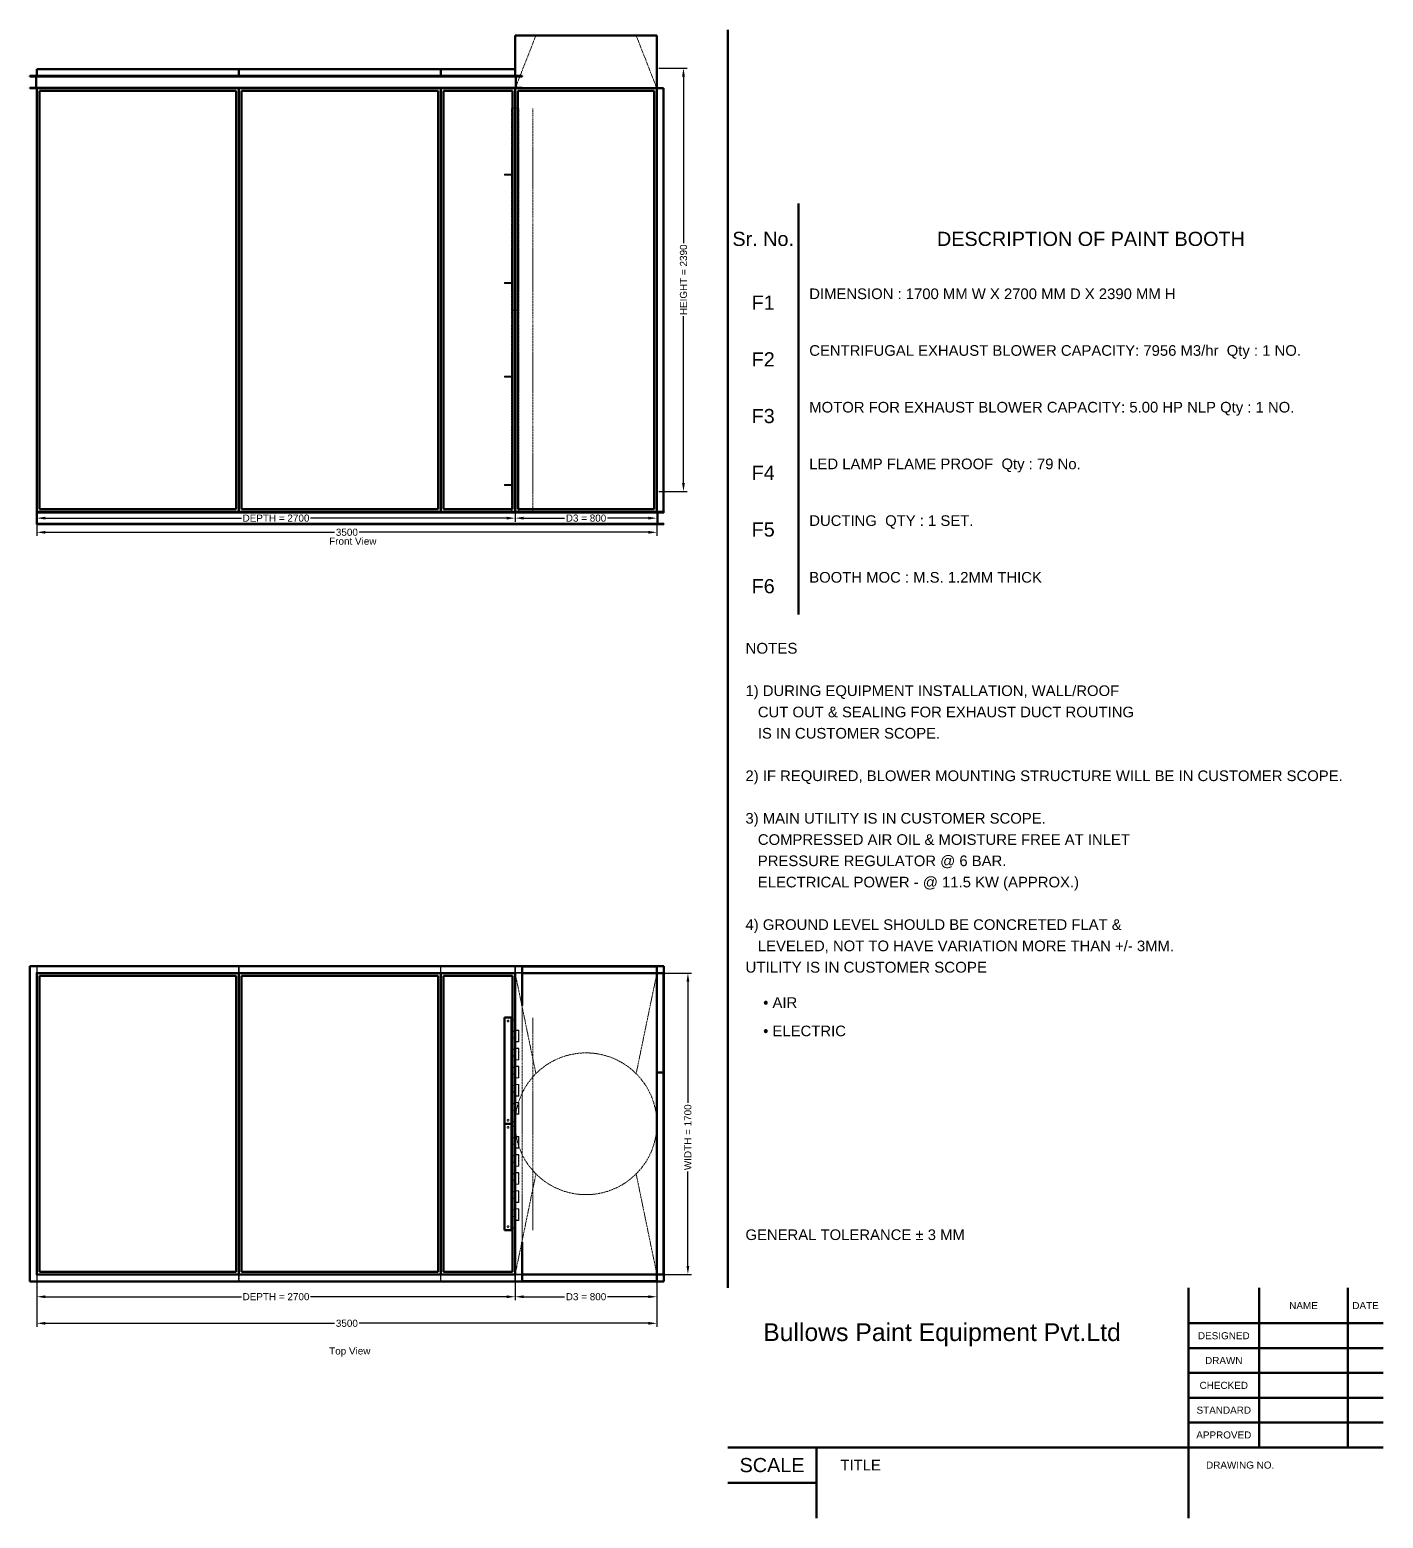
# Model space of a CAD drawing. Header units: millimetres. Extents: x 589 to 12190, y 300 to 8700.
# Drawn here: x 4550 to 12190, y 300 to 8700 of the extents above; entities that cross this region are included whole.
import ezdxf
from ezdxf.enums import TextEntityAlignment as Align

# ---------------------------------------------------------------- set-up
doc = ezdxf.new("R2010")
doc.units = ezdxf.units.MM
doc.linetypes.add('Hidden', pattern=[15, 5, -3, 5, -2])
for name, color, linetype, lineweight in [('Default', 7, 'Continuous', 50), ('Edges', 7, 'Hidden', 15), ('HiddenEdges', 2, 'Hidden', 15), ('HiddenSilhouettes', 2, 'Hidden', 15), ('HiddenWires', 7, 'Hidden', 15), ('Silhouettes', 7, 'Continuous', 50), ('Wires', 7, 'Hidden', 15)]:
    doc.layers.add(name, color=color, linetype=linetype, lineweight=lineweight)
doc.layers.add('Dimension', color=7, linetype='Continuous', lineweight=50, true_color=0x6495ed)
doc.styles.add('Default', font='arial.ttf')
doc.dimstyles.get("Standard").update_dxf_attribs({"dimtxt": 0.18, "dimasz": 0.18, "dimexe": 0.18, "dimexo": 0.0625, "dimgap": 0.09, "dimtad": 0, "dimtih": 1, "dimtoh": 1, "dimdec": 4, "dimzin": 0, "dimdsep": 46, "dimtxsty": 'Standard', "dimcen": 0.09, "dimadec": 0, "dimazin": 0, "dimtfac": 1, "dimtdec": 4, "dimtofl": 0, "dimtmove": 0, "dimatfit": 3, "dimfxl": 1, "dimtolj": 1, "dimtzin": 0, "dimarcsym": 0})

# ---------------------------------------------------------------- blocks, each defined once
blk = doc.blocks.new('Top')
at = {"layer": 'Edges'}
for points in [[(987.7, 667.5), (1067.2, 282.8)], [(1632.8, -282.8), (1750, -850)]]:
    blk.add_lwpolyline(points, dxfattribs=at)
for points in [[(1632.8, 282.8, 0), (1750, 850, 0)], [(987.7, -667.5, 0), (1067.2, -282.8, 0)]]:
    blk.add_polyline3d(points, dxfattribs=at)
for start, end in [(45, 135), (135, 224.99999), (315.00001, 45), (224.99999, 315.00001)]:
    blk.add_arc((1350, 0), 400, start, end, dxfattribs=at)
at = {"layer": 'HiddenEdges'}
for points in [[(950, 850), (987.7, 667.5)], [(950, -850), (987.7, -667.5)]]:
    blk.add_lwpolyline(points, dxfattribs=at)
for points in [[(-1753, 853, 0), (953, 853, 0)], [(-1753, -853, 0), (-1753, 853, 0)], [(-1750, 853, 0), (1753, 853, 0)], [(-1748.8, 850, 0), (-1748.8, 886.8, 0)], [(-1748.8, 886.8, 0), (-611.2, 886.8, 0)], [(-1748.8, -848.8, 0), (-1748.8, 848.8, 0)], [(-1748.8, 848.8, 0), (-611.2, 848.8, 0)], [(-1735, 886.8, 0), (-1735, 888, 0)], [(-625, 886.8, 0), (-625, 888, 0)], [(-611.2, 850, 0), (-611.2, 886.8, 0)], [(-611.2, -848.8, 0), (-611.2, 848.8, 0)], [(-608.8, 886.8, 0), (528.8, 886.8, 0)], [(-608.8, 850, 0), (-608.8, 886.8, 0)], [(-608.8, -848.8, 0), (-608.8, 848.8, 0)], [(-608.8, 848.8, 0), (528.8, 848.8, 0)], [(-595, 886.8, 0), (-595, 888, 0)], [(515, 886.8, 0), (515, 888, 0)], [(528.8, 850, 0), (528.8, 886.8, 0)], [(528.8, -848.8, 0), (528.8, 848.8, 0)], [(531.2, 886.8, 0), (948.8, 886.8, 0)], [(531.2, 850, 0), (531.2, 886.8, 0)], [(531.2, -848.8, 0), (531.2, 848.8, 0)], [(531.2, 848.8, 0), (948.8, 848.8, 0)], [(545, 886.8, 0), (545, 888, 0)], [(935, 886.8, 0), (935, 888, 0)], [(948.8, 850, 0), (948.8, 886.8, 0)], [(948.8, -848.8, 0), (948.8, 848.8, 0)], [(951.2, 850, 0), (951.2, 886.8, 0)], [(951.2, 886.8, 0), (1748.8, 886.8, 0)], [(953, -853, 0), (953, 853, 0)], [(965, 886.8, 0), (965, 888, 0)], [(1735, 886.8, 0), (1735, 888, 0)], [(1748.8, 850, 0), (1748.8, 886.8, 0)], [(1751.2, 291.2, 0), (1751.2, 848.8, 0)], [(1751.2, 848.8, 0), (1786.8, 848.8, 0)], [(1753, -853, 0), (1753, 853, 0)], [(1750, 813.2, 0), (1751.2, 813.2, 0)], [(1750, 326.8, 0), (1751.2, 326.8, 0)], [(1750, 253.2, 0), (1751.2, 253.2, 0)], [(1751.2, 291.2, 0), (1786.8, 291.2, 0)], [(1751.2, 288.8, 0), (1786.8, 288.8, 0)], [(1751.2, -848.8, 0), (1751.2, 288.8, 0)], [(1750, -813.2, 0), (1751.2, -813.2, 0)], [(-1753, -853, 0), (953, -853, 0)], [(-1750, -853, 0), (1753, -853, 0)], [(-1748.8, -848.8, 0), (-611.2, -848.8, 0)], [(-1748.8, -886.8, 0), (-1748.8, -850, 0)], [(-1748.8, -886.8, 0), (-611.2, -886.8, 0)], [(-1735, -888, 0), (-1735, -886.8, 0)], [(-625, -888, 0), (-625, -886.8, 0)], [(-611.2, -886.8, 0), (-611.2, -850, 0)], [(-608.8, -848.8, 0), (528.8, -848.8, 0)], [(-608.8, -886.8, 0), (-608.8, -850, 0)], [(-608.8, -886.8, 0), (528.8, -886.8, 0)], [(-595, -888, 0), (-595, -886.8, 0)], [(515, -888, 0), (515, -886.8, 0)], [(528.8, -886.8, 0), (528.8, -850, 0)], [(531.2, -848.8, 0), (948.8, -848.8, 0)], [(531.2, -886.8, 0), (531.2, -850, 0)], [(531.2, -886.8, 0), (948.8, -886.8, 0)], [(545, -888, 0), (545, -886.8, 0)], [(935, -888, 0), (935, -886.8, 0)], [(948.8, -886.8, 0), (948.8, -850, 0)], [(951.2, -886.8, 0), (951.2, -850, 0)], [(951.2, -886.8, 0), (1748.8, -886.8, 0)], [(965, -888, 0), (965, -886.8, 0)], [(1735, -888, 0), (1735, -886.8, 0)], [(1748.8, -886.8, 0), (1748.8, -850, 0)], [(1751.2, -848.8, 0), (1786.8, -848.8, 0)]]:
    blk.add_polyline3d(points, dxfattribs=at)
at = {"layer": 'HiddenSilhouettes'}
for points in [[(-1750, 850, 0), (-1750, 890, 0)], [(-1750, 850, 0), (-1750, 888, 0)], [(-1750, 888, 0), (-610, 888, 0)], [(-1750, 851.2, 0), (-610, 851.2, 0)], [(-610, 850, 0), (-610, 888, 0)], [(-610, 888, 0), (530, 888, 0)], [(-610, 851.2, 0), (530, 851.2, 0)], [(530, 888, 0), (950, 888, 0)], [(530, 850, 0), (530, 888, 0)], [(530, 851.2, 0), (950, 851.2, 0)], [(895, 850, 0), (1342.5, 850, 0)], [(950, 850, 0), (950, 888, 0)], [(950, 888, 0), (990, 888, 0)], [(950, 851.2, 0), (1750, 851.2, 0)], [(950, 850, 0), (990, 850, 0)], [(990, -667.5, 0), (990, 667.5, 0)], [(935, 587.5, 0), (950, 587.5, 0)], [(935, 586.3, 0), (950, 586.3, 0)], [(935, 522.7, 0), (950, 522.7, 0)], [(935, 521.5, 0), (950, 521.5, 0)], [(950, 528.5, 0), (970, 528.5, 0)], [(950, 527.3, 0), (968.8, 527.3, 0)], [(968.8, 463.7, 0), (968.8, 527.3, 0)], [(970, 462.5, 0), (970, 528.5, 0)], [(935, 485.5, 0), (950, 485.5, 0)], [(935, 484.3, 0), (950, 484.3, 0)], [(935, 420.7, 0), (950, 420.7, 0)], [(950, 463.7, 0), (968.8, 463.7, 0)], [(950, 462.5, 0), (970, 462.5, 0)], [(950, 426.5, 0), (970, 426.5, 0)], [(950, 425.3, 0), (968.8, 425.3, 0)], [(968.8, 361.7, 0), (968.8, 425.3, 0)], [(970, 360.5, 0), (970, 426.5, 0)], [(935, 419.5, 0), (950, 419.5, 0)], [(935, 383.5, 0), (950, 383.5, 0)], [(935, 382.3, 0), (950, 382.3, 0)], [(950, 361.7, 0), (968.8, 361.7, 0)], [(950, 360.5, 0), (970, 360.5, 0)], [(935, 318.7, 0), (950, 318.7, 0)], [(935, 317.5, 0), (950, 317.5, 0)], [(935, 281.5, 0), (950, 281.5, 0)], [(935, 280.3, 0), (950, 280.3, 0)], [(950, 324.5, 0), (970, 324.5, 0)], [(950, 323.3, 0), (968.8, 323.3, 0)], [(950, 259.7, 0), (968.8, 259.7, 0)], [(950, 258.5, 0), (970, 258.5, 0)], [(968.8, 259.7, 0), (968.8, 323.3, 0)], [(970, 258.5, 0), (970, 324.5, 0)], [(935, 216.7, 0), (950, 216.7, 0)], [(935, 215.5, 0), (950, 215.5, 0)], [(935, 179.5, 0), (950, 179.5, 0)], [(935, 178.3, 0), (950, 178.3, 0)], [(950, 222.5, 0), (970, 222.5, 0)], [(950, 221.3, 0), (968.8, 221.3, 0)], [(968.8, 157.7, 0), (968.8, 221.3, 0)], [(970, 156.5, 0), (970, 222.5, 0)], [(935, 114.7, 0), (950, 114.7, 0)], [(935, 113.5, 0), (950, 113.5, 0)], [(950, 157.7, 0), (968.8, 157.7, 0)], [(950, 156.5, 0), (970, 156.5, 0)], [(950, 120.5, 0), (970, 120.5, 0)], [(950, 119.3, 0), (968.8, 119.3, 0)], [(968.8, 55.7, 0), (968.8, 119.3, 0)], [(970, 54.5, 0), (970, 120.5, 0)], [(935, 77.5, 0), (950, 77.5, 0)], [(935, 76.3, 0), (950, 76.3, 0)], [(935, 12.7, 0), (950, 12.7, 0)], [(935, 11.5, 0), (950, 11.5, 0)], [(950, 55.7, 0), (968.8, 55.7, 0)], [(950, 54.5, 0), (970, 54.5, 0)], [(935, -12.5, 0), (950, -12.5, 0)], [(935, -13.7, 0), (950, -13.7, 0)], [(935, -77.3, 0), (950, -77.3, 0)], [(935, -78.5, 0), (950, -78.5, 0)], [(950, -71.5, 0), (970, -71.5, 0)], [(950, -72.7, 0), (968.8, -72.7, 0)], [(968.8, -136.3, 0), (968.8, -72.7, 0)], [(970, -137.5, 0), (970, -71.5, 0)], [(935, -114.5, 0), (950, -114.5, 0)], [(935, -115.7, 0), (950, -115.7, 0)], [(950, -136.3, 0), (968.8, -136.3, 0)], [(950, -137.5, 0), (970, -137.5, 0)], [(935, -179.3, 0), (950, -179.3, 0)], [(935, -180.5, 0), (950, -180.5, 0)], [(935, -216.5, 0), (950, -216.5, 0)], [(935, -217.7, 0), (950, -217.7, 0)], [(950, -173.5, 0), (970, -173.5, 0)], [(950, -174.7, 0), (968.8, -174.7, 0)], [(950, -238.3, 0), (968.8, -238.3, 0)], [(950, -239.5, 0), (970, -239.5, 0)], [(968.8, -238.3, 0), (968.8, -174.7, 0)], [(970, -239.5, 0), (970, -173.5, 0)], [(935, -281.3, 0), (950, -281.3, 0)], [(935, -282.5, 0), (950, -282.5, 0)], [(935, -318.5, 0), (950, -318.5, 0)], [(935, -319.7, 0), (950, -319.7, 0)], [(950, -275.5, 0), (970, -275.5, 0)], [(950, -276.7, 0), (968.8, -276.7, 0)], [(968.8, -340.3, 0), (968.8, -276.7, 0)], [(970, -341.5, 0), (970, -275.5, 0)], [(935, -383.3, 0), (950, -383.3, 0)], [(935, -384.5, 0), (950, -384.5, 0)], [(950, -340.3, 0), (968.8, -340.3, 0)], [(950, -341.5, 0), (970, -341.5, 0)], [(950, -377.5, 0), (970, -377.5, 0)], [(950, -378.7, 0), (968.8, -378.7, 0)], [(968.8, -442.3, 0), (968.8, -378.7, 0)], [(970, -443.5, 0), (970, -377.5, 0)], [(935, -420.5, 0), (950, -420.5, 0)], [(935, -421.7, 0), (950, -421.7, 0)], [(935, -485.3, 0), (950, -485.3, 0)], [(935, -486.5, 0), (950, -486.5, 0)], [(950, -442.3, 0), (968.8, -442.3, 0)], [(950, -443.5, 0), (970, -443.5, 0)], [(950, -479.5, 0), (970, -479.5, 0)], [(950, -480.7, 0), (968.8, -480.7, 0)], [(968.8, -544.3, 0), (968.8, -480.7, 0)], [(970, -545.5, 0), (970, -479.5, 0)], [(935, -522.5, 0), (950, -522.5, 0)], [(935, -523.7, 0), (950, -523.7, 0)], [(935, -587.3, 0), (950, -587.3, 0)], [(950, -544.3, 0), (968.8, -544.3, 0)], [(950, -545.5, 0), (970, -545.5, 0)], [(935, -588.5, 0), (950, -588.5, 0)], [(-1750, -848.8, 0), (-610, -848.8, 0)], [(-1750, -888, 0), (-1750, -850, 0)], [(-1750, -850, 0), (895, -850, 0)], [(-1750, -890, 0), (-1750, -850, 0)], [(-1750, -888, 0), (-610, -888, 0)], [(-610, -848.8, 0), (530, -848.8, 0)], [(-610, -888, 0), (-610, -850, 0)], [(-610, -888, 0), (530, -888, 0)], [(530, -848.8, 0), (950, -848.8, 0)], [(530, -888, 0), (530, -850, 0)], [(530, -888, 0), (950, -888, 0)], [(895, -850, 0), (1342.5, -850, 0)], [(895, -890, 0), (990, -890, 0)], [(950, -848.8, 0), (1750, -848.8, 0)], [(950, -850, 0), (990, -850, 0)], [(950, -888, 0), (950, -850, 0)], [(950, -888, 0), (990, -888, 0)]]:
    blk.add_polyline3d(points, dxfattribs=at)
at = {"layer": 'HiddenWires'}
for points in [[(1050, 0, 0), (1050, 600, 0)], [(1750, 222.5, 0), (1750, 445, 0)], [(1050, -600, 0), (1050, 0, 0)]]:
    blk.add_polyline3d(points, dxfattribs=at)
at = {"layer": 'Silhouettes'}
for points in [[(-1790, -890, 0), (-1790, 890, 0)], [(-1790, 890, 0), (990, 890, 0)], [(-1750, -850, 0), (-1750, 850, 0)], [(-1750, 850, 0), (-610, 850, 0)], [(-1750, 850, 0), (895, 850, 0)], [(-610, -850, 0), (-610, 850, 0)], [(-610, 850, 0), (530, 850, 0)], [(530, -850, 0), (530, 850, 0)], [(530, 850, 0), (950, 850, 0)], [(895, 890, 0), (1790, 890, 0)], [(950, -850, 0), (950, 850, 0)], [(990, 667.5, 0), (990, 890, 0)], [(990, 888, 0), (1750, 888, 0)], [(990, 850, 0), (1750, 850, 0)], [(1750, 850, 0), (1750, 888, 0)], [(1750, 850, 0), (1786.8, 850, 0)], [(1750, 290, 0), (1750, 850, 0)], [(1786.8, 290, 0), (1786.8, 850, 0)], [(1790, -890, 0), (1790, 890, 0)], [(-1735, -835, 0), (-1735, 835, 0)], [(-1735, 835, 0), (-625, 835, 0)], [(-625, -835, 0), (-625, 835, 0)], [(-595, -835, 0), (-595, 835, 0)], [(-595, 835, 0), (515, 835, 0)], [(515, -835, 0), (515, 835, 0)], [(545, -835, 0), (545, 835, 0)], [(545, 835, 0), (935, 835, 0)], [(935, -835, 0), (935, 835, 0)], [(890, 0, 0), (890, 600, 0)], [(890, 600, 0), (930, 600, 0)], [(930, 278.1, 0), (930, 600, 0)], [(930, 521.5, 0), (930, 587.5, 0)], [(930, 587.5, 0), (935, 587.5, 0)], [(930, 521.5, 0), (935, 521.5, 0)], [(931.2, 522.7, 0), (931.2, 586.3, 0)], [(931.2, 586.3, 0), (935, 586.3, 0)], [(931.2, 522.7, 0), (935, 522.7, 0)], [(930, 419.5, 0), (930, 485.5, 0)], [(930, 485.5, 0), (935, 485.5, 0)], [(931.2, 420.7, 0), (931.2, 484.3, 0)], [(931.2, 484.3, 0), (935, 484.3, 0)], [(931.2, 420.7, 0), (935, 420.7, 0)], [(930, 419.5, 0), (935, 419.5, 0)], [(930, 317.5, 0), (930, 383.5, 0)], [(930, 383.5, 0), (935, 383.5, 0)], [(931.2, 318.7, 0), (931.2, 382.3, 0)], [(931.2, 382.3, 0), (935, 382.3, 0)], [(930, 317.5, 0), (935, 317.5, 0)], [(930, 215.5, 0), (930, 281.5, 0)], [(930, 281.5, 0), (935, 281.5, 0)], [(931.2, 318.7, 0), (935, 318.7, 0)], [(931.2, 216.7, 0), (931.2, 280.3, 0)], [(931.2, 280.3, 0), (935, 280.3, 0)], [(1750, -850, 0), (1750, 290, 0)], [(1750, 290, 0), (1786.8, 290, 0)], [(1786.8, -850, 0), (1786.8, 290, 0)], [(930, 0, 0), (930, 222.5, 0)], [(930, 215.5, 0), (935, 215.5, 0)], [(930, 113.5, 0), (930, 179.5, 0)], [(930, 179.5, 0), (935, 179.5, 0)], [(931.2, 216.7, 0), (935, 216.7, 0)], [(931.2, 114.7, 0), (931.2, 178.3, 0)], [(931.2, 178.3, 0), (935, 178.3, 0)], [(930, 113.5, 0), (935, 113.5, 0)], [(931.2, 114.7, 0), (935, 114.7, 0)], [(890, -600, 0), (890, 0, 0)], [(890, 0, 0), (930, 0, 0)], [(930, 11.5, 0), (930, 77.5, 0)], [(930, 77.5, 0), (935, 77.5, 0)], [(930, 11.5, 0), (935, 11.5, 0)], [(930, -222.5, 0), (930, 0, 0)], [(931.2, 12.7, 0), (931.2, 76.3, 0)], [(931.2, 76.3, 0), (935, 76.3, 0)], [(931.2, 12.7, 0), (935, 12.7, 0)], [(930, -78.5, 0), (930, -12.5, 0)], [(930, -12.5, 0), (935, -12.5, 0)], [(930, -78.5, 0), (935, -78.5, 0)], [(931.2, -77.3, 0), (931.2, -13.7, 0)], [(931.2, -13.7, 0), (935, -13.7, 0)], [(931.2, -77.3, 0), (935, -77.3, 0)], [(930, -180.5, 0), (930, -114.5, 0)], [(930, -114.5, 0), (935, -114.5, 0)], [(931.2, -179.3, 0), (931.2, -115.7, 0)], [(931.2, -115.7, 0), (935, -115.7, 0)], [(930, -180.5, 0), (935, -180.5, 0)], [(930, -282.5, 0), (930, -216.5, 0)], [(930, -216.5, 0), (935, -216.5, 0)], [(931.2, -179.3, 0), (935, -179.3, 0)], [(931.2, -281.3, 0), (931.2, -217.7, 0)], [(931.2, -217.7, 0), (935, -217.7, 0)], [(930, -600, 0), (930, -278.1, 0)], [(930, -282.5, 0), (935, -282.5, 0)], [(930, -384.5, 0), (930, -318.5, 0)], [(930, -318.5, 0), (935, -318.5, 0)], [(931.2, -281.3, 0), (935, -281.3, 0)], [(931.2, -383.3, 0), (931.2, -319.7, 0)], [(931.2, -319.7, 0), (935, -319.7, 0)], [(930, -384.5, 0), (935, -384.5, 0)], [(931.2, -383.3, 0), (935, -383.3, 0)], [(930, -486.5, 0), (930, -420.5, 0)], [(930, -420.5, 0), (935, -420.5, 0)], [(930, -486.5, 0), (935, -486.5, 0)], [(931.2, -485.3, 0), (931.2, -421.7, 0)], [(931.2, -421.7, 0), (935, -421.7, 0)], [(931.2, -485.3, 0), (935, -485.3, 0)], [(930, -588.5, 0), (930, -522.5, 0)], [(930, -522.5, 0), (935, -522.5, 0)], [(931.2, -587.3, 0), (931.2, -523.7, 0)], [(931.2, -523.7, 0), (935, -523.7, 0)], [(931.2, -587.3, 0), (935, -587.3, 0)], [(890, -600, 0), (930, -600, 0)], [(930, -588.5, 0), (935, -588.5, 0)], [(990, -890, 0), (990, -667.5, 0)], [(-1735, -835, 0), (-625, -835, 0)], [(-595, -835, 0), (515, -835, 0)], [(545, -835, 0), (935, -835, 0)], [(-1790, -890, 0), (990, -890, 0)], [(-1750, -850, 0), (-610, -850, 0)], [(-610, -850, 0), (530, -850, 0)], [(530, -850, 0), (950, -850, 0)], [(990, -850, 0), (1750, -850, 0)], [(990, -888, 0), (1750, -888, 0)], [(990, -890, 0), (1790, -890, 0)], [(1750, -888, 0), (1750, -850, 0)], [(1750, -850, 0), (1786.8, -850, 0)]]:
    blk.add_polyline3d(points, dxfattribs=at)
for points in [[(-1750, 890, 0)], [(1342.5, 850, 0)], [(1750, 851.2, 0)], [(930, 55.6, 0)], [(930, -166.9, 0)]]:
    blk.add_polyline3d(points, close=True, dxfattribs=at)
at = {"layer": 'Wires'}
for centre in [(910, 580), (910, 20), (910, -20), (910, -580)]:
    blk.add_circle(centre, 5, dxfattribs=at)
blk = doc.blocks.new('Front')
at = {"layer": 'Edges'}
for points in [[(977.8, 1150.6), (1067.2, 1379.4)], [(953, 1087.1), (976.6, 1147.6)]]:
    blk.add_lwpolyline(points, dxfattribs=at)
blk.add_polyline3d([(1632.8, 1379.4, 0), (1749.5, 1080.6, 0)], dxfattribs=at)
at = {"layer": 'HiddenEdges'}
for points in [[(976.6, 1147.6), (977.8, 1150.6)], [(950, 1079.4), (953, 1087.1)]]:
    blk.add_lwpolyline(points, dxfattribs=at)
for points in [[(-1748.8, 1150.6, 0), (-1748.8, 1187.4, 0)], [(-1748.8, 1187.4, 0), (-611.2, 1187.4, 0)], [(-1735, 1187.4, 0), (-1735, 1188.6, 0)], [(-625, 1187.4, 0), (-625, 1188.6, 0)], [(-611.2, 1150.6, 0), (-611.2, 1187.4, 0)], [(-608.8, 1150.6, 0), (-608.8, 1187.4, 0)], [(-608.8, 1187.4, 0), (528.8, 1187.4, 0)], [(-595, 1187.4, 0), (-595, 1188.6, 0)], [(515, 1187.4, 0), (515, 1188.6, 0)], [(528.8, 1150.6, 0), (528.8, 1187.4, 0)], [(531.2, 1150.6, 0), (531.2, 1187.4, 0)], [(531.2, 1187.4, 0), (948.8, 1187.4, 0)], [(545, 1187.4, 0), (545, 1188.6, 0)], [(935, 1187.4, 0), (935, 1188.6, 0)], [(948.8, 1150.6, 0), (948.8, 1187.4, 0)], [(-1750, 1080.6, 0), (-1750, 1150.6, 0)], [(950, 1080.6, 0), (950, 1150.6, 0)], [(-1748.8, -1308.2, 0), (-1748.8, 1079.4, 0)], [(-1748.8, 1079.4, 0), (-611.2, 1079.4, 0)], [(-611.2, -1308.2, 0), (-611.2, 1079.4, 0)], [(-608.8, -1308.2, 0), (-608.8, 1079.4, 0)], [(-608.8, 1079.4, 0), (528.8, 1079.4, 0)], [(528.8, -1308.2, 0), (528.8, 1079.4, 0)], [(531.2, 1079.4, 0), (948.8, 1079.4, 0)], [(531.2, -1308.2, 0), (531.2, 1079.4, 0)], [(948.8, -1308.2, 0), (948.8, 1079.4, 0)], [(951.2, -1308.2, 0), (951.2, 1079.4, 0)], [(951.2, 1079.4, 0), (1748.8, 1079.4, 0)], [(1748.8, -1308.2, 0), (1748.8, 1079.4, 0)], [(1749.5, 1080.6, 0), (1750, 1079.4, 0)], [(1750, 1043.8, 0), (1751.2, 1043.8, 0)], [(1751.2, 1079.4, 0), (1786.8, 1079.4, 0)], [(1751.2, -1308.2, 0), (1751.2, 1079.4, 0)], [(930, -170.6, 0), (930, 969.4, 0)], [(970, -170.6, 0), (970, 969.4, 0)], [(930, -1310.6, 0), (930, -170.6, 0)], [(970, -1310.6, 0), (970, -170.6, 0)], [(-1750, -1379.4, 0), (-1750, -1309.4, 0)], [(-1748.8, -1308.2, 0), (-611.2, -1308.2, 0)], [(-608.8, -1308.2, 0), (528.8, -1308.2, 0)], [(531.2, -1308.2, 0), (948.8, -1308.2, 0)], [(951.2, -1308.2, 0), (1748.8, -1308.2, 0)], [(1750, -1272.6, 0), (1751.2, -1272.6, 0)], [(1750, -1379.4, 0), (1750, -1309.4, 0)], [(1751.2, -1308.2, 0), (1786.8, -1308.2, 0)]]:
    blk.add_polyline3d(points, dxfattribs=at)
at = {"layer": 'HiddenSilhouettes'}
for points in [[(950, 1079.4), (950.1, 1150.6)], [(1750, 1080.6), (1750, 1079.4)]]:
    blk.add_lwpolyline(points, dxfattribs=at)
for points in [[(-1753, 1147.6, 0)], [(953, 1147.6, 0)], [(-1750, 1080.6, 0)], [(-610, 1080.6, 0)], [(530, 1080.6, 0)], [(950, 1080.6, 0)], [(1753, -1312.4, 0)]]:
    blk.add_polyline3d(points, close=True, dxfattribs=at)
for points in [[(-1750, 1079.4, 0), (-610, 1079.4, 0)], [(-610, 1079.4, 0), (530, 1079.4, 0)], [(530, 1079.4, 0), (950, 1079.4, 0)], [(950, 1080.6, 0), (990, 1080.6, 0)], [(950, 1079.4, 0), (1750, 1079.4, 0)], [(930, 969.4, 0), (950, 969.4, 0)], [(931.2, -170.6, 0), (931.2, 969.4, 0)], [(950, 969.4, 0), (970, 969.4, 0)], [(968.8, -170.6, 0), (968.8, 969.4, 0)], [(890, 591.4, 0), (890, 596.4, 0)], [(890, 596.4, 0), (930, 596.4, 0)], [(890, 591.4, 0), (930, 591.4, 0)], [(930, 591.4, 0), (930, 596.4, 0)], [(-1750, -1310.6, 0), (-1750, 0, 0)], [(890, -20.6, 0), (890, -15.6, 0)], [(890, -15.6, 0), (930, -15.6, 0)], [(890, -20.6, 0), (930, -20.6, 0)], [(905, -20.6, 0), (905, -15.6, 0)], [(915, -20.6, 0), (915, -15.6, 0)], [(930, -20.6, 0), (930, -15.6, 0)], [(930, -170.6, 0), (950, -170.6, 0)], [(931.2, -1310.6, 0), (931.2, -170.6, 0)], [(950, -170.6, 0), (970, -170.6, 0)], [(968.8, -1310.6, 0), (968.8, -170.6, 0)], [(890, -548.6, 0), (890, -543.6, 0)], [(890, -543.6, 0), (930, -543.6, 0)], [(890, -548.6, 0), (930, -548.6, 0)], [(930, -548.6, 0), (930, -543.6, 0)], [(530, -1310.6, 0), (530, -689.7, 0)], [(950, -1310.6, 0), (950, -1034.6, 0)], [(890, -1160.6, 0), (890, -1155.6, 0)], [(890, -1155.6, 0), (930, -1155.6, 0)], [(890, -1160.6, 0), (930, -1160.6, 0)], [(905, -1160.6, 0), (905, -1155.6, 0)], [(915, -1160.6, 0), (915, -1155.6, 0)], [(930, -1160.6, 0), (930, -1155.6, 0)], [(-1750, -1310.6, 0), (-610, -1310.6, 0)], [(-610, -1310.6, 0), (-610, -1309.4, 0)], [(-610, -1310.6, 0), (530, -1310.6, 0)], [(530, -1310.6, 0), (950, -1310.6, 0)], [(950, -1310.6, 0), (1750, -1310.6, 0)], [(1750, -1310.6, 0), (1750, -1309.4, 0)]]:
    blk.add_polyline3d(points, dxfattribs=at)
at = {"layer": 'HiddenWires'}
for points in [[(1050, -170.6, 0), (1050, 969.4, 0)], [(1050, -1310.6, 0), (1050, -170.6, 0)]]:
    blk.add_polyline3d(points, dxfattribs=at)
at = {"layer": 'Silhouettes'}
for points in [[(950.1, 1150.6), (950.3, 1379.4)], [(1749.7, 1379.4), (1750, 1080.6)], [(-1750, 1150.6), (-1750, 1188.6)]]:
    blk.add_lwpolyline(points, dxfattribs=at)
for points in [[(950.3, 1379.4, 0), (1067.2, 1379.4, 0)], [(1067.2, 1379.4, 0), (1632.8, 1379.4, 0)], [(1632.8, 1379.4, 0), (1749.7, 1379.4, 0)], [(-1750, 1188.6, 0), (-610, 1188.6, 0)], [(-610, 1150.6, 0), (-610, 1188.6, 0)], [(-610, 1188.6, 0), (530, 1188.6, 0)], [(530, 1150.6, 0), (530, 1188.6, 0)], [(530, 1188.6, 0), (950, 1188.6, 0)], [(950, 1150.6, 0), (950, 1188.6, 0)], [(-1790, 1147.6, 0), (-1790, 1150.6, 0)], [(-1790, 1150.6, 0), (990, 1150.6, 0)], [(-1790, 1147.6, 0), (990, 1147.6, 0)], [(-1753, 1083.6, 0), (-1753, 1147.6, 0)], [(953, 1083.6, 0), (953, 1147.6, 0)], [(990, 1147.6, 0), (990, 1150.6, 0)], [(-1790, 1083.6, 0), (990, 1083.6, 0)], [(-1790, 1080.6, 0), (-1790, 1083.6, 0)], [(-1790, 1080.6, 0), (990, 1080.6, 0)], [(-1750, -1309.4, 0), (-1750, 1080.6, 0)], [(-1735, -1294.4, 0), (-1735, 1065.6, 0)], [(-1735, 1065.6, 0), (-625, 1065.6, 0)], [(-625, -1294.4, 0), (-625, 1065.6, 0)], [(-610, -1309.4, 0), (-610, 1080.6, 0)], [(-595, 1065.6, 0), (515, 1065.6, 0)], [(-595, -1294.4, 0), (-595, 1065.6, 0)], [(515, -1294.4, 0), (515, 1065.6, 0)], [(530, -1309.4, 0), (530, 1080.6, 0)], [(545, -1294.4, 0), (545, 1065.6, 0)], [(545, 1065.6, 0), (935, 1065.6, 0)], [(935, -1294.4, 0), (935, 1065.6, 0)], [(950, -1309.4, 0), (950, 1080.6, 0)], [(965, -1294.4, 0), (965, 1065.6, 0)], [(965, 1065.6, 0), (1735, 1065.6, 0)], [(990, 1080.6, 0), (990, 1083.6, 0)], [(990, 1080.6, 0), (1750, 1080.6, 0)], [(1735, -1294.4, 0), (1735, 1065.6, 0)], [(1750, -1309.4, 0), (1750, 1080.6, 0)], [(1750, 1080.6, 0), (1786.8, 1080.6, 0)], [(1786.8, -1309.4, 0), (1786.8, 1080.6, 0)], [(-610, -1309.4, 0), (-610, 0, 0)], [(1750, -1309.4, 0), (1750, -1034.6, 0)], [(-1750, -1312.4, 0), (-1750, -1309.4, 0)], [(-1750, -1309.4, 0), (1790, -1309.4, 0)], [(-1750, -1376.4, 0), (-1750, -1312.4, 0)], [(-1750, -1312.4, 0), (1790, -1312.4, 0)], [(-1735, -1294.4, 0), (-625, -1294.4, 0)], [(-595, -1294.4, 0), (515, -1294.4, 0)], [(545, -1294.4, 0), (935, -1294.4, 0)], [(965, -1294.4, 0), (1735, -1294.4, 0)], [(1753, -1376.4, 0), (1753, -1312.4, 0)], [(1790, -1312.4, 0), (1790, -1309.4, 0)], [(-1750, -1379.4, 0), (-1750, -1376.4, 0)], [(-1750, -1376.4, 0), (1790, -1376.4, 0)], [(-1750, -1379.4, 0), (1790, -1379.4, 0)], [(1790, -1379.4, 0), (1790, -1376.4, 0)]]:
    blk.add_polyline3d(points, dxfattribs=at)
blk.add_polyline3d([(1750, 1079.4, 0)], close=True, dxfattribs=at)
blk.add_polyline3d([(1750, 1079.4, 0)], close=True, dxfattribs=at)
blk = doc.blocks.new('*D5')
at = {"layer": 'Defpoints', "color": 0}
for p in [(4590, 2526), (8090, 2526), (8090, 1400)]:
    blk.add_point(p, dxfattribs=at)
at = {"layer": 'Dimension', "color": 0, "lineweight": -2}
for p, q in [((4590, 2516), (4590, 1380)), ((8090, 2516), (8090, 1380)), ((4638, 1400), (6270.4, 1400)), ((8042, 1400), (6409.6, 1400))]:
    blk.add_line(p, q, dxfattribs=at)
at = {"layer": 'Dimension', "color": 0}
for points in [[(4638, 1408), (4638, 1392), (4590, 1400)], [(8042, 1392), (8042, 1408), (8090, 1400)]]:
    blk.add_solid(points, dxfattribs=at)
at = {"layer": 'Dimension', "color": 0, "insert": (6340, 1400), "char_height": 40, "attachment_point": 5, "style": 'Default'}
blk.add_mtext('\\A1;3500', dxfattribs=at)
blk = doc.blocks.new('*D6')
at = {"layer": 'Defpoints', "color": 0}
for p in [(4590, 2526), (7290, 2526), (7290, 1550)]:
    blk.add_point(p, dxfattribs=at)
at = {"layer": 'Dimension', "color": 0, "lineweight": -2}
for p, q in [((4590, 2516), (4590, 1530)), ((7290, 2516), (7290, 1530)), ((4638, 1550), (5744.8, 1550)), ((7242, 1550), (6135.2, 1550))]:
    blk.add_line(p, q, dxfattribs=at)
at = {"layer": 'Dimension', "color": 0}
for points in [[(4638, 1558), (4638, 1542), (4590, 1550)], [(7242, 1542), (7242, 1558), (7290, 1550)]]:
    blk.add_solid(points, dxfattribs=at)
at = {"layer": 'Dimension', "color": 0, "insert": (5940, 1550), "char_height": 40, "attachment_point": 5, "style": 'Default'}
blk.add_mtext('\\A1;DEPTH = 2700', dxfattribs=at)
blk = doc.blocks.new('*D7')
at = {"layer": 'Defpoints', "color": 0}
for p in [(7290, 2526), (8090, 2526), (8090, 1550)]:
    blk.add_point(p, dxfattribs=at)
at = {"layer": 'Dimension', "color": 0, "lineweight": -2}
for p, q in [((7290, 2516), (7290, 1530)), ((8090, 2516), (8090, 1530)), ((7338, 1550), (7569.3, 1550)), ((8042, 1550), (7810.7, 1550))]:
    blk.add_line(p, q, dxfattribs=at)
at = {"layer": 'Dimension', "color": 0}
for points in [[(7338, 1558), (7338, 1542), (7290, 1550)], [(8042, 1542), (8042, 1558), (8090, 1550)]]:
    blk.add_solid(points, dxfattribs=at)
at = {"layer": 'Dimension', "color": 0, "insert": (7690, 1550), "char_height": 40, "attachment_point": 5, "style": 'Default'}
blk.add_mtext('\\A1;D3 = 800', dxfattribs=at)
blk = doc.blocks.new('*D8')
at = {"layer": 'Defpoints', "color": 0}
for p in [(8090, 3376), (8265, 3376), (8090, 1676)]:
    blk.add_point(p, dxfattribs=at)
at = {"layer": 'Dimension', "color": 0, "lineweight": -2}
for p, q in [((8100, 3376), (8285, 3376)), ((8265, 3328), (8265, 2643.9)), ((8265, 1724), (8265, 2256.1)), ((8100, 1676), (8285, 1676))]:
    blk.add_line(p, q, dxfattribs=at)
at = {"layer": 'Dimension', "color": 0}
for points in [[(8273, 3328), (8257, 3328), (8265, 3376)], [(8257, 1724), (8273, 1724), (8265, 1676)]]:
    blk.add_solid(points, dxfattribs=at)
at = {"layer": 'Dimension', "color": 0, "insert": (8265, 2450), "char_height": 40, "attachment_point": 5, "rotation": 90, "style": 'Default'}
blk.add_mtext('\\A1;WIDTH = 1700', dxfattribs=at)
blk = doc.blocks.new('*D9')
at = {"layer": 'Defpoints', "color": 0}
for p in [(4590, 6094), (7290, 6094), (7290, 5944)]:
    blk.add_point(p, dxfattribs=at)
at = {"layer": 'Dimension', "color": 0, "lineweight": -2}
for p, q in [((4590, 6084), (4590, 5924)), ((7290, 6084), (7290, 5924)), ((4638, 5944), (5744.8, 5944)), ((7242, 5944), (6135.2, 5944))]:
    blk.add_line(p, q, dxfattribs=at)
at = {"layer": 'Dimension', "color": 0}
for points in [[(4638, 5952), (4638, 5936), (4590, 5944)], [(7242, 5936), (7242, 5952), (7290, 5944)]]:
    blk.add_solid(points, dxfattribs=at)
at = {"layer": 'Dimension', "color": 0, "insert": (5940, 5944), "char_height": 40, "attachment_point": 5, "style": 'Default'}
blk.add_mtext('\\A1;DEPTH = 2700', dxfattribs=at)
blk = doc.blocks.new('*D10')
at = {"layer": 'Defpoints', "color": 0}
for p in [(7290, 6094), (8090, 6094), (8090, 5944)]:
    blk.add_point(p, dxfattribs=at)
at = {"layer": 'Dimension', "color": 0, "lineweight": -2}
for p, q in [((7290, 6084), (7290, 5924)), ((8090, 6084), (8090, 5924)), ((7338, 5944), (7569.3, 5944)), ((8042, 5944), (7810.7, 5944))]:
    blk.add_line(p, q, dxfattribs=at)
at = {"layer": 'Dimension', "color": 0}
for points in [[(7338, 5952), (7338, 5936), (7290, 5944)], [(8042, 5936), (8042, 5952), (8090, 5944)]]:
    blk.add_solid(points, dxfattribs=at)
at = {"layer": 'Dimension', "color": 0, "insert": (7690, 5944), "char_height": 40, "attachment_point": 5, "style": 'Default'}
blk.add_mtext('\\A1;D3 = 800', dxfattribs=at)
blk = doc.blocks.new('*D11')
at = {"layer": 'Defpoints', "color": 0}
for p in [(4590, 6094), (8090, 6094), (8090, 5864)]:
    blk.add_point(p, dxfattribs=at)
at = {"layer": 'Dimension', "color": 0, "lineweight": -2}
for p, q in [((4590, 6084), (4590, 5844)), ((8090, 6084), (8090, 5844)), ((4638, 5864), (6270.4, 5864)), ((8042, 5864), (6409.6, 5864))]:
    blk.add_line(p, q, dxfattribs=at)
at = {"layer": 'Dimension', "color": 0}
for points in [[(4638, 5872), (4638, 5856), (4590, 5864)], [(8042, 5856), (8042, 5872), (8090, 5864)]]:
    blk.add_solid(points, dxfattribs=at)
at = {"layer": 'Dimension', "color": 0, "insert": (6340, 5864), "char_height": 40, "attachment_point": 5, "style": 'Default'}
blk.add_mtext('\\A1;3500', dxfattribs=at)
blk = doc.blocks.new('*D12')
at = {"layer": 'Defpoints', "color": 0}
for p in [(8090, 8484), (8240, 8484), (8090, 6094)]:
    blk.add_point(p, dxfattribs=at)
at = {"layer": 'Dimension', "color": 0, "lineweight": -2}
for p, q in [((8100, 8484), (8260, 8484)), ((8240, 8436), (8240, 7495)), ((8240, 6142), (8240, 7083)), ((8100, 6094), (8260, 6094))]:
    blk.add_line(p, q, dxfattribs=at)
at = {"layer": 'Dimension', "color": 0}
for points in [[(8248, 8436), (8232, 8436), (8240, 8484)], [(8232, 6142), (8248, 6142), (8240, 6094)]]:
    blk.add_solid(points, dxfattribs=at)
at = {"layer": 'Dimension', "color": 0, "insert": (8240, 7289), "char_height": 40, "attachment_point": 5, "rotation": 90, "style": 'Default'}
blk.add_mtext('\\A1;HEIGHT = 2390', dxfattribs=at)

msp = doc.modelspace()

# ---------------------------------------------------------------- linework, layer by layer
at = {"layer": 'Default'}
for p, q in [((8490, 8700), (8490, 1600)), ((8890, 7720), (8890, 7320)), ((8890, 7720), (8890, 5400)), ((11090, 1600), (11090, 300)), ((11490, 700), (11490, 1600)), ((11990, 700), (11990, 1600)), ((11090, 1400), (12190, 1400)), ((11090, 1260), (12190, 1260)), ((11090, 1120), (12190, 1120)), ((11090, 980), (12190, 980)), ((11090, 840), (12190, 840)), ((8490, 700), (12190, 700)), ((8990, 700), (8990, 300)), ((8490, 500), (8990, 500))]:
    msp.add_line(p, q, dxfattribs=at)

# ---------------------------------------------------------------- block references
for name, p in [('Front', (6340, 7289)), ('Top', (6340, 2526))]:
    msp.add_blockref(name, p, dxfattribs=at)

# ---------------------------------------------------------------- texts
at = {"layer": 'Default', "style": 'Default'}
for s, height, p in [('Sr. No.', 80, (8690, 7520)), ('DESCRIPTION OF PAINT BOOTH', 80, (10540, 7520)), ('F1', 80, (8690, 7160)), ('F2', 80, (8690, 6840)), ('F3', 80, (8690, 6520)), ('F4', 80, (8690, 6200)), ('F5', 80, (8690, 5880)), ('F6', 80, (8690, 5560)), ('NAME', 40, (11740, 1500)), ('DATE', 40, (12090, 1500)), ('DESIGNED', 40, (11290, 1330)), ('DRAWN', 40, (11290, 1190)), ('CHECKED', 40, (11290, 1050)), ('STANDARD', 40, (11290, 910)), ('APPROVED', 40, (11290, 770)), ('SCALE', 80, (8740, 600)), ('TITLE', 60, (9240, 600))]:
    msp.add_text(s, height=height, dxfattribs=at).set_placement(p, align=Align.MIDDLE_CENTER)
for s, height, p in [('DIMENSION : 1700 MM W X 2700 MM D X 2390 MM H', 60, (8950, 7240)), ('CENTRIFUGAL EXHAUST BLOWER CAPACITY: 7956 M3/hr  Qty : 1 NO.', 60, (8950, 6920)), ('MOTOR FOR EXHAUST BLOWER CAPACITY: 5.00 HP NLP Qty : 1 NO.', 60, (8950, 6600)), ('LED LAMP FLAME PROOF  Qty : 79 No.', 60, (8950, 6280)), ('DUCTING  QTY : 1 SET.', 60, (8950, 5960)), ('BOOTH MOC : M.S. 1.2MM THICK', 60, (8950, 5640)), ('NOTES', 61, (8590, 5240)), ('1) DURING EQUIPMENT INSTALLATION, WALL/ROOF', 60, (8590, 5000)), ('   CUT OUT & SEALING FOR EXHAUST DUCT ROUTING', 60, (8590, 4880)), ('   IS IN CUSTOMER SCOPE.', 60, (8590, 4760)), ('2) IF REQUIRED, BLOWER MOUNTING STRUCTURE WILL BE IN CUSTOMER SCOPE.', 60, (8590, 4520)), ('3) MAIN UTILITY IS IN CUSTOMER SCOPE.', 60, (8590, 4280)), ('   COMPRESSED AIR OIL & MOISTURE FREE AT INLET', 60, (8590, 4160)), ('   PRESSURE REGULATOR @ 6 BAR.', 60, (8590, 4040)), ('   ELECTRICAL POWER - @ 11.5 KW (APPROX.)', 60, (8590, 3920)), ('4) GROUND LEVEL SHOULD BE CONCRETED FLAT &', 60, (8590, 3680)), ('   LEVELED, NOT TO HAVE VARIATION MORE THAN +/- 3MM.', 60, (8590, 3560)), ('UTILITY IS IN CUSTOMER SCOPE', 61, (8590, 3440)), ('• AIR', 60, (8690, 3240)), ('• ELECTRIC', 60, (8690, 3080)), ('Bullows Paint Equipment Pvt.Ltd', 100, (8690, 1400))]:
    msp.add_text(s, height=height, dxfattribs=at).set_placement(p, align=Align.TOP_LEFT)
for s, height, p in [('GENERAL TOLERANCE ± 3 MM', 60, (8590, 1900)), ('DRAWING NO.', 40, (11190, 600))]:
    msp.add_text(s, height=height, dxfattribs=at).set_placement(p, align=Align.MIDDLE_LEFT)
at = {"layer": 'Dimension', "style": 'Default'}
for s, p in [('Front View', (6240, 5794)), ('Top View', (6240, 1224))]:
    msp.add_text(s, height=40, dxfattribs=at).set_placement(p)

# ---------------------------------------------------------------- dimensions: what is measured, and where the dimension line sits
at = {"layer": 'Dimension'}
for base, p1, p2, text, picture, middle in [((8240, 8484), (8090, 6094), (8090, 8484), 'HEIGHT = <>', '*D12', (8240, 7289)), ((8265, 3376), (8090, 1676), (8090, 3376), 'WIDTH = <>', '*D8', (8265, 2450))]:
    dim = msp.add_linear_dim(base=base, p1=p1, p2=p2, angle=90, text=text, dimstyle='Standard', override={"dimscale": 1, "dimtxt": 40, "dimasz": 48, "dimexe": 20, "dimexo": 10, "dimgap": 10, "dimtad": 0, "dimjust": 0, "dimtih": 0, "dimtoh": 0, "dimdec": 3, "dimlfac": 1, "dimzin": 8, "dimlunit": 2, "dimpost": '', "dimtxsty": 'Default', "dimsah": 0, "dimse1": 0, "dimse2": 0, "dimclrt": 0, "dimtol": 0, "dimlim": 0, "dimtp": 0, "dimtm": 0, "dimtfac": 1, "dimtdec": 3, "dimtix": 0, "dimtzin": 8}, dxfattribs=at)
    dim.commit()
    dim.dimension.update_dxf_attribs({"geometry": picture, "text_midpoint": middle, "dimtype": 160})
for base, p1, p2, text, picture, middle in [((7290, 5944), (4590, 6094), (7290, 6094), 'DEPTH = <>', '*D9', (5940, 5944)), ((8090, 5944), (7290, 6094), (8090, 6094), 'D3 = <>', '*D10', (7690, 5944)), ((7290, 1550), (4590, 2526), (7290, 2526), 'DEPTH = <>', '*D6', (5940, 1550)), ((8090, 1550), (7290, 2526), (8090, 2526), 'D3 = <>', '*D7', (7690, 1550))]:
    dim = msp.add_linear_dim(base=base, p1=p1, p2=p2, text=text, dimstyle='Standard', override={"dimscale": 1, "dimtxt": 40, "dimasz": 48, "dimexe": 20, "dimexo": 10, "dimgap": 10, "dimtad": 0, "dimjust": 0, "dimtih": 0, "dimtoh": 0, "dimdec": 3, "dimlfac": 1, "dimzin": 8, "dimlunit": 2, "dimpost": '', "dimtxsty": 'Default', "dimsah": 0, "dimse1": 0, "dimse2": 0, "dimclrt": 0, "dimtol": 0, "dimlim": 0, "dimtp": 0, "dimtm": 0, "dimtfac": 1, "dimtdec": 3, "dimtix": 0, "dimtzin": 8}, dxfattribs=at)
    dim.commit()
    dim.dimension.update_dxf_attribs({"geometry": picture, "text_midpoint": middle, "dimtype": 160})
for base, p1, p2, picture, middle in [((8090, 5864), (4590, 6094), (8090, 6094), '*D11', (6340, 5864)), ((8090, 1400), (4590, 2526), (8090, 2526), '*D5', (6340, 1400))]:
    dim = msp.add_linear_dim(base=base, p1=p1, p2=p2, dimstyle='Standard', override={"dimscale": 1, "dimtxt": 40, "dimasz": 48, "dimexe": 20, "dimexo": 10, "dimgap": 10, "dimtad": 0, "dimjust": 0, "dimtih": 0, "dimtoh": 0, "dimdec": 3, "dimlfac": 1, "dimzin": 8, "dimlunit": 2, "dimpost": '', "dimtxsty": 'Default', "dimsah": 0, "dimse1": 0, "dimse2": 0, "dimclrt": 0, "dimtol": 0, "dimlim": 0, "dimtp": 0, "dimtm": 0, "dimtfac": 1, "dimtdec": 3, "dimtix": 0, "dimtzin": 8}, dxfattribs=at)
    dim.commit()
    dim.dimension.update_dxf_attribs({"geometry": picture, "text_midpoint": middle, "dimtype": 160})

doc.saveas('drawing.dxf')
